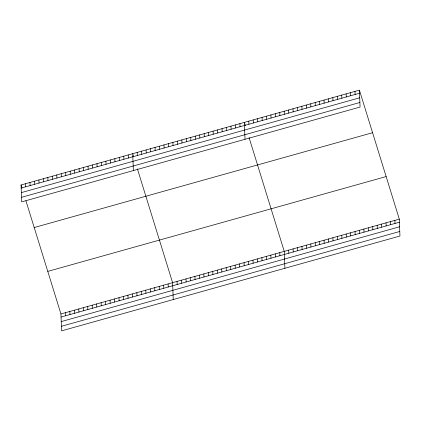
<?xml version="1.0" encoding="UTF-8"?>
<svg xmlns="http://www.w3.org/2000/svg" width="421" height="421" viewBox="0 0 421 421"><rect width="100%" height="100%" fill="white"/><g stroke="black" fill="none" stroke-linecap="round" stroke-linejoin="round"><path stroke-width="0.63" d="M359.418 90.147L360.066 107.045L21.697 201.87L21.05 184.972L359.418 90.147L399.303 219.13L399.95 236.028L61.582 330.853L60.934 313.955L25.939 200.78M21.171 188.061L359.534 93.236M21.345 192.618L359.713 97.793M21.524 197.312L359.892 102.487M34.212 227.535L372.58 132.71M47.773 271.392L386.141 176.567M60.934 313.955L399.303 219.13M61.05 317.045L399.418 222.22M61.229 321.602L399.592 226.777M61.408 326.296L399.776 231.471M245.311 125.426L244.369 122.385L245.022 139.283M249.074 137.588L284.254 251.374L284.906 268.266M133.652 156.717L132.71 153.681L133.362 170.573M137.409 168.879L172.594 282.665L173.247 299.563M21.05 184.972L21.992 188.013M394.877 220.372L394.993 223.462M390.451 221.614L390.572 224.698M386.025 222.851L386.146 225.94M381.6 224.093L381.721 227.177M377.179 225.33L377.295 228.419M372.753 226.572L372.869 229.661M368.328 227.814L368.443 230.897M363.902 229.05L364.023 232.139M354.992 91.389L355.108 94.472M359.476 230.292L359.597 233.381M350.567 92.625L350.688 95.714M355.05 231.534L355.171 234.618M346.141 93.867L346.262 96.956M350.63 232.771L350.746 235.86M341.715 95.104L341.836 98.193M346.204 234.013L346.32 237.102M337.295 96.346L337.41 99.435M341.778 235.25L341.899 238.339M332.869 97.588L332.985 100.672M337.353 236.491L337.474 239.581M328.443 98.824L328.564 101.914M332.927 237.733L333.048 240.817M324.017 100.066L324.138 103.156M328.506 238.97L328.622 242.059M319.592 101.308L319.713 104.392M324.081 240.212L324.196 243.301M315.171 102.545L315.287 105.634M319.655 241.454L319.776 244.538M310.745 103.787L310.861 106.876M315.229 242.691L315.35 245.78M306.32 105.029L306.435 108.113M310.803 243.933L310.924 247.022M301.894 106.266L302.015 109.355M306.383 245.175L306.499 248.258M297.468 107.508L297.589 110.597M301.957 246.411L302.073 249.5M293.042 108.744L293.163 111.833M297.531 247.653L297.647 250.742M288.622 109.986L288.738 113.075M293.105 248.89L293.227 251.979M284.196 111.228L284.312 114.312M288.68 250.132L288.801 253.221M279.77 112.465L279.891 115.554M275.345 113.707L275.466 116.796M279.791 252.626L279.907 255.71M270.919 114.949L271.04 118.033M275.323 253.874L275.445 256.963M266.498 116.185L266.614 119.275M270.856 255.126L270.977 258.215M262.072 117.427L262.188 120.517M266.393 256.378L266.509 259.468M257.647 118.669L257.763 121.753M261.925 257.631L262.041 260.72M253.221 119.906L253.342 122.995M257.457 258.883L257.578 261.973M248.795 121.148L248.916 124.237M252.989 260.136L253.11 263.22M248.527 261.388L248.643 264.472M239.907 123.637L240.023 126.726M244.059 262.636L244.175 265.725M235.439 124.89L235.56 127.979M239.591 263.888L239.712 266.977M230.971 126.142L231.092 129.231M235.123 265.141L235.244 268.23M226.509 127.395L226.624 130.484M230.661 266.393L230.776 269.482M222.041 128.647L222.156 131.731M226.193 267.645L226.309 270.735M217.573 129.9L217.694 132.983M221.725 268.898L221.846 271.982M213.105 131.147L213.226 134.236M217.257 270.15L217.378 273.234M208.642 132.399L208.758 135.488M212.794 271.398L212.91 274.487M204.174 133.652L204.29 136.741M208.327 272.65L208.448 275.739M199.707 134.904L199.828 137.993M203.859 273.903L203.98 276.992M195.239 136.157L195.36 139.246M199.396 275.155L199.512 278.244M190.776 137.409L190.892 140.493M194.928 276.408L195.044 279.491M186.308 138.662L186.429 141.745M190.46 277.66L190.581 280.744M181.84 139.909L181.961 142.998M185.993 278.907L186.114 281.996M177.378 141.161L177.494 144.25M181.53 280.16L181.646 283.249M172.91 142.414L173.026 145.503M177.062 281.412L177.178 284.501M168.442 143.666L168.563 146.755M163.974 144.919L164.095 148.003M168.126 283.917L168.247 287.006M159.512 146.171L159.627 149.255M163.664 285.17L163.78 288.253M155.044 147.418L155.16 150.507M159.196 286.422L159.317 289.506M150.576 148.671L150.697 151.76M154.728 287.669L154.849 290.758M146.108 149.923L146.229 153.012M150.265 288.922L150.381 292.011M141.645 151.176L141.761 154.265M145.798 290.174L145.913 293.263M137.178 152.428L137.299 155.517M141.33 291.427L141.451 294.516M136.862 292.679L136.983 295.768M128.247 154.933L128.363 158.017M132.399 293.932L132.515 297.015M123.779 156.18L123.895 159.27M127.931 295.184L128.047 298.268M119.311 157.433L119.432 160.522M123.464 296.431L123.585 299.52M114.844 158.685L114.965 161.775M118.996 297.684L119.117 300.773M110.381 159.938L110.497 163.027M114.533 298.936L114.649 302.025M105.913 161.19L106.029 164.279M110.065 300.189L110.186 303.278M101.445 162.443L101.566 165.527M105.597 301.441L105.718 304.53M96.977 163.695L97.098 166.779M101.135 302.694L101.251 305.778M92.515 164.943L92.631 168.032M96.667 303.946L96.783 307.03M88.047 166.195L88.163 169.284M92.199 305.193L92.32 308.283M83.579 167.447L83.7 170.537M87.731 306.446L87.852 309.535M79.111 168.7L79.232 171.789M83.269 307.698L83.384 310.787M74.649 169.952L74.764 173.042M78.801 308.951L78.916 312.04M70.181 171.205L70.302 174.289M74.333 310.203L74.454 313.292M65.713 172.457L65.834 175.541M69.865 311.456L69.986 314.54M61.25 173.705L61.366 176.794M65.402 312.703L65.518 315.792M56.782 174.957L56.898 178.046M52.315 176.21L52.436 179.299M47.847 177.462L47.968 180.551M43.384 178.715L43.5 181.798M38.916 179.967L39.032 183.051M34.448 181.214L34.569 184.303M29.98 182.467L30.102 185.556M25.518 183.719L25.634 186.808"/></g></svg>
